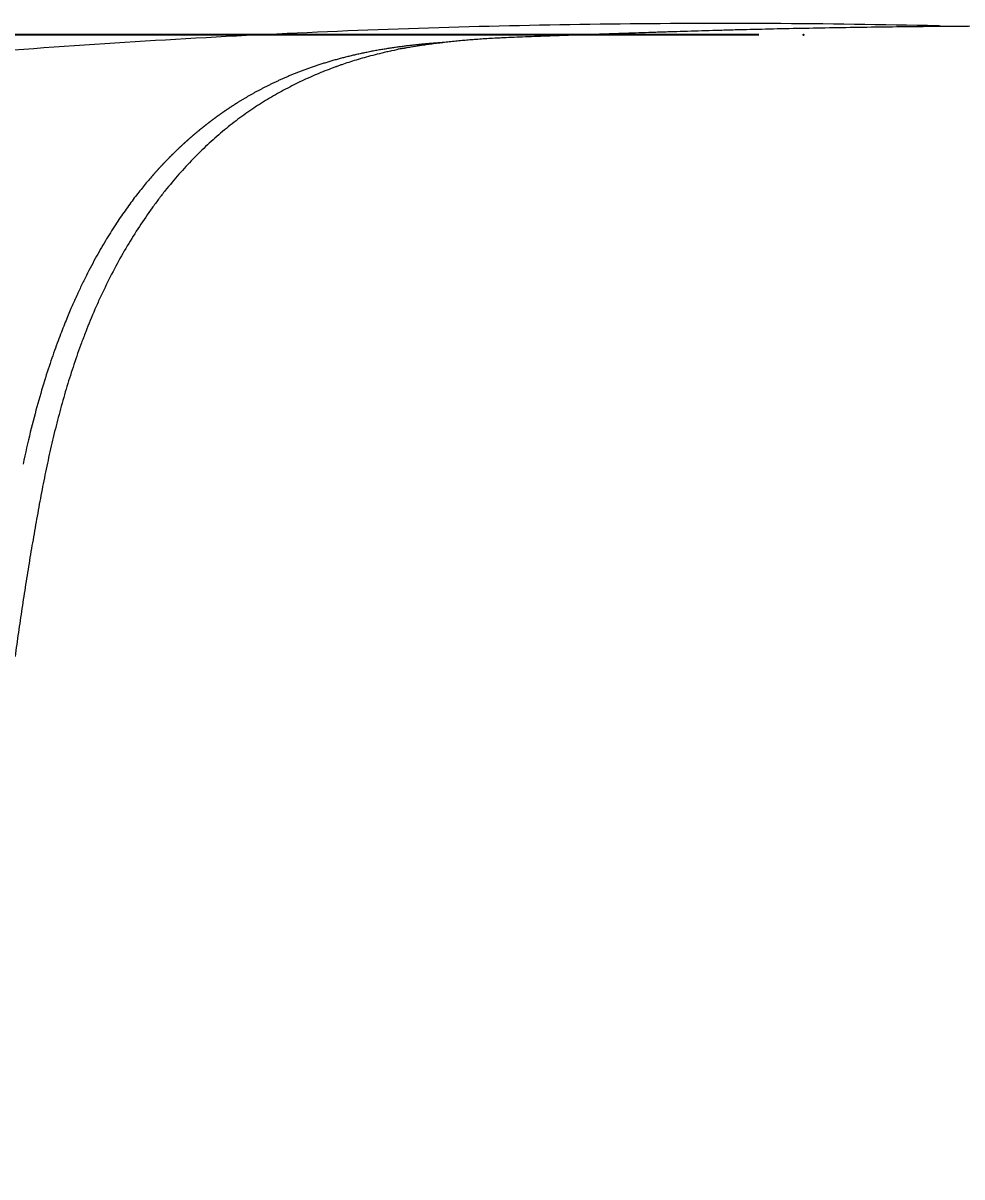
# Model space of a CAD drawing. Header units: millimetres. Extents: x 0 to 1800, y -67 to 2530.
# Drawn here: x 431.5 to 589.8, y 1569.7 to 1764.3 of the extents above; entities that cross this region are included whole.
import ezdxf

# ---------------------------------------------------------------- set-up
doc = ezdxf.new("R2010")
doc.units = ezdxf.units.MM
for name, color, linetype in [('내부선 및 부속', 4, 'Continuous'), ('외형선', 3, 'Continuous'), ('치수선', 7, 'Continuous')]:
    doc.layers.add(name, color=color, linetype=linetype)
doc.styles.add('____', font='')
doc.styles.get('____').set_extended_font_data('굴림')
doc.dimstyles.new('MSADIM', dxfattribs={"dimtxt": 33, "dimasz": 17, "dimexe": 10, "dimexo": 7.5, "dimgap": 10, "dimtad": 0, "dimtih": 1, "dimtoh": 1, "dimdec": 0, "dimzin": 1, "dimdsep": 46, "dimtxsty": '____', "dimcen": 11.25, "dimadec": 0, "dimazin": 0, "dimtfac": 1, "dimtdec": 0, "dimtix": 1, "dimtmove": 0, "dimatfit": 3, "dimfxl": 0, "dimtolj": 1, "dimtzin": 1, "dimarcsym": 0})

# ---------------------------------------------------------------- blocks, each defined once
blk = doc.blocks.new('*D2')
at = {"layer": '치수선', "color": 0, "linetype": 'Continuous', "lineweight": -2}
for p, q in [((555.56, 1762.3), (110.31, 1762.3)), ((120.31, 1745.3), (120.31, 1585.13)), ((120.31, 1379.3), (120.31, 1539.47)), ((555.56, 1362.3), (110.31, 1362.3))]:
    blk.add_line(p, q, dxfattribs=at)
at = {"layer": '치수선', "color": 0, "linetype": 'Continuous'}
for points in [[(117.48, 1745.3), (123.14, 1745.3), (120.31, 1762.3)], [(117.48, 1379.3), (123.14, 1379.3), (120.31, 1362.3)]]:
    blk.add_solid(points, dxfattribs=at)
at = {"layer": '치수선', "color": 0, "linetype": 'Continuous', "insert": (120.31, 1562.3), "char_height": 25, "attachment_point": 5, "style": '____'}
blk.add_mtext('\\A1;400', dxfattribs=at)

msp = doc.modelspace()

# ---------------------------------------------------------------- linework, layer by layer
at = {"layer": '내부선 및 부속', "linetype": 'Continuous', "lineweight": 18}
for points, knots in [([(585.74, 1763.81), (576.37, 1764.02), (549.05, 1764.4), (503.34, 1763.85), (448.68, 1761.32), (400.34, 1757.43), (370.39, 1754.16), (358.6, 1752.74)], [0, 0, 0, 0, 0.12576, 0.365038, 0.604316, 0.843594, 1, 1, 1, 1]), ([(592.43, 1763.74), (588.28, 1763.72), (584.24, 1763.69), (576.38, 1763.6), (572.55, 1763.54), (565.12, 1763.42), (561.5, 1763.35), (556.24, 1763.23), (554.51, 1763.19), (551.95, 1763.13), (551.11, 1763.1), (549.43, 1763.06), (548.6, 1763.03), (546.13, 1762.96), (544.51, 1762.91), (542.11, 1762.84), (541.32, 1762.81), (540.13, 1762.78), (539.74, 1762.76), (538.96, 1762.74), (538.57, 1762.73), (537.41, 1762.69), (535.87, 1762.64), (533.6, 1762.56), (532.12, 1762.51), (531.03, 1762.47), (530.66, 1762.46), (529.94, 1762.43), (529.59, 1762.42), (528.52, 1762.38), (527.81, 1762.36), (526.41, 1762.31), (525.72, 1762.29), (524.33, 1762.24), (523.64, 1762.22), (522.59, 1762.18), (522.25, 1762.17), (521.72, 1762.15), (521.55, 1762.14), (521.2, 1762.13), (521.02, 1762.12), (520.15, 1762.09), (519.45, 1762.07), (518.06, 1762.01), (517.37, 1761.99), (516.03, 1761.94), (515.38, 1761.91), (514.13, 1761.86), (513.53, 1761.83), (512.69, 1761.8), (512.41, 1761.78), (512.02, 1761.76), (511.89, 1761.76), (511.63, 1761.75), (511.51, 1761.74), (510.89, 1761.71), (510.43, 1761.68), (509.57, 1761.63), (509.16, 1761.61), (508.38, 1761.55), (508, 1761.53), (507.27, 1761.47), (506.92, 1761.44), (506.21, 1761.38), (505.86, 1761.35), (505.15, 1761.29), (504.79, 1761.25), (504.08, 1761.18), (503.36, 1761.1), (502.28, 1760.98), (501.21, 1760.85), (500.2, 1760.72), (499.56, 1760.63), (499.26, 1760.59)], [0, 0, 0, 0, 0.091158, 0.091158, 0.182315, 0.182315, 0.273473, 0.273473, 0.319052, 0.319052, 0.341841, 0.341841, 0.364631, 0.364631, 0.41021, 0.41021, 0.432999, 0.432999, 0.444394, 0.444394, 0.455789, 0.455789, 0.478578, 0.501367, 0.524157, 0.524157, 0.535551, 0.535551, 0.546946, 0.546946, 0.569736, 0.569736, 0.592525, 0.592525, 0.615314, 0.615314, 0.626709, 0.626709, 0.632407, 0.632407, 0.638104, 0.638104, 0.660893, 0.660893, 0.683683, 0.683683, 0.706472, 0.706472, 0.729262, 0.729262, 0.740656, 0.740656, 0.746354, 0.746354, 0.752051, 0.752051, 0.77484, 0.77484, 0.79763, 0.79763, 0.820419, 0.820419, 0.843209, 0.843209, 0.865998, 0.865998, 0.888788, 0.888788, 0.911577, 0.934366, 0.957156, 0.979945, 1, 1, 1, 1]), ([(586.32, 1763.68), (586.31, 1763.68), (586.26, 1763.71), (586.21, 1763.73), (586.12, 1763.76), (586.07, 1763.77), (585.93, 1763.8), (585.83, 1763.81), (585.74, 1763.81)], [0, 0, 0, 0, 0.031007, 0.273255, 0.273255, 0.515504, 0.515504, 1, 1, 1, 1]), ([(499.26, 1760.59), (499.22, 1760.59), (499.18, 1760.58), (498.47, 1760.48), (497.82, 1760.38), (496.56, 1760.16), (495.95, 1760.05), (494.76, 1759.83), (494.19, 1759.71), (493.35, 1759.53), (493.08, 1759.47), (492.53, 1759.35), (492.26, 1759.28), (491.47, 1759.09), (490.96, 1758.97), (489.96, 1758.71), (489.48, 1758.58), (488.55, 1758.31), (488.1, 1758.18), (487.23, 1757.91), (486.81, 1757.78), (486, 1757.52), (485.61, 1757.39), (485.05, 1757.2), (484.78, 1757.1), (484.47, 1756.99), (484.31, 1756.93), (484.24, 1756.91), (484.2, 1756.89), (484.18, 1756.89), (484.17, 1756.88), (484.17, 1756.88), (484.16, 1756.88), (484.16, 1756.88), (484.16, 1756.88), (484.16, 1756.88), (484.16, 1756.88), (484.16, 1756.88), (484.16, 1756.88), (483.22, 1756.53), (482.27, 1756.17), (480.87, 1755.58), (480.4, 1755.38), (479.46, 1754.97), (479, 1754.75), (477.6, 1754.09), (476.68, 1753.63), (475.31, 1752.9), (474.85, 1752.65), (473.95, 1752.14), (473.5, 1751.88), (472.15, 1751.08), (471.26, 1750.52), (469.94, 1749.63), (469.5, 1749.32), (468.61, 1748.7), (468.17, 1748.38), (466.86, 1747.4), (465.99, 1746.71), (464.7, 1745.63), (464.27, 1745.26), (463.42, 1744.52), (462.16, 1743.37), (460.94, 1742.17), (459.73, 1740.93), (459.33, 1740.51), (458.55, 1739.65), (458.16, 1739.22), (456.99, 1737.9), (456.23, 1736.99), (455.29, 1735.81), (455.1, 1735.57), (454.73, 1735.09), (454.17, 1734.36), (453.62, 1733.62), (451.8, 1731.09), (450.39, 1728.94), (447.73, 1724.47), (446.48, 1722.14), (445.02, 1719.12), (444.73, 1718.51), (444.17, 1717.28), (443.89, 1716.66), (443.08, 1714.79), (442.56, 1713.52), (441.93, 1711.9), (441.79, 1711.53), (441.65, 1711.16), (441.63, 1711.11), (441.63, 1711.11), (441.63, 1711.11), (441.63, 1711.11), (441.63, 1711.11), (441.63, 1711.1), (441.62, 1711.09), (441.61, 1711.06), (441.57, 1710.96), (441.48, 1710.72), (441.18, 1709.9), (440.91, 1709.16), (440.49, 1707.95), (440.28, 1707.35), (439.87, 1706.12), (439.67, 1705.51), (439.08, 1703.65), (438.71, 1702.4), (438.16, 1700.51), (437.99, 1699.87), (437.64, 1698.6), (437.13, 1696.69), (436.66, 1694.76), (436.06, 1692.18), (435.77, 1690.88), (435.22, 1688.26), (434.96, 1686.95), (434.45, 1684.31), (434.2, 1682.99), (433.84, 1681), (433.72, 1680.33), (433.49, 1679), (433.37, 1678.34), (433.03, 1676.34), (432.8, 1675.01), (432.47, 1673), (432.36, 1672.33), (432.15, 1670.99), (431.82, 1668.97), (431.3, 1665.61), (430.81, 1662.22), (430.52, 1660.19), (430.33, 1658.83), (430.24, 1658.15), (430.14, 1657.47)], [0, 0, 0, 0, 0.001427, 0.001427, 0.025202, 0.025202, 0.048978, 0.048978, 0.072753, 0.072753, 0.084641, 0.084641, 0.096529, 0.096529, 0.120304, 0.120304, 0.14408, 0.14408, 0.167855, 0.167855, 0.191631, 0.191631, 0.215407, 0.215407, 0.227294, 0.233238, 0.23621, 0.237696, 0.238439, 0.238811, 0.238996, 0.239089, 0.239136, 0.239159, 0.239171, 0.239176, 0.239179, 0.239179, 0.239182, 0.239182, 0.262958, 0.262958, 0.274845, 0.274845, 0.286733, 0.286733, 0.310509, 0.310509, 0.322397, 0.322397, 0.334284, 0.334284, 0.35806, 0.35806, 0.369948, 0.369948, 0.381835, 0.381835, 0.405611, 0.405611, 0.417499, 0.417499, 0.429387, 0.453162, 0.453162, 0.46505, 0.46505, 0.476938, 0.476938, 0.500713, 0.500713, 0.506657, 0.506657, 0.512601, 0.524489, 0.524489, 0.57204, 0.57204, 0.619591, 0.619591, 0.631479, 0.631479, 0.643367, 0.643367, 0.667142, 0.667142, 0.673086, 0.673829, 0.673922, 0.673934, 0.673934, 0.673945, 0.673945, 0.673968, 0.674015, 0.674201, 0.674572, 0.676058, 0.67903, 0.690918, 0.690918, 0.702806, 0.702806, 0.714693, 0.714693, 0.738469, 0.738469, 0.750357, 0.750357, 0.762244, 0.78602, 0.78602, 0.809796, 0.809796, 0.833571, 0.833571, 0.857347, 0.857347, 0.869234, 0.869234, 0.881122, 0.881122, 0.904898, 0.904898, 0.916786, 0.916786, 0.928673, 0.952449, 0.976224, 0.988112, 0.988112, 1, 1, 1, 1]), ([(502.56, 1761.01), (502.56, 1761.01), (502.46, 1761), (502.28, 1760.99), (502.01, 1760.97), (501.73, 1760.95), (501.45, 1760.93), (501.16, 1760.91), (500.87, 1760.89), (500.57, 1760.86), (500.27, 1760.84), (499.96, 1760.81), (499.66, 1760.79), (499.34, 1760.76), (499.02, 1760.73), (498.7, 1760.7), (498.37, 1760.67), (498.04, 1760.63), (497.71, 1760.6), (497.37, 1760.56), (497.02, 1760.52), (496.68, 1760.48), (496.32, 1760.44), (495.97, 1760.4), (495.6, 1760.35), (495.24, 1760.3), (494.87, 1760.25), (494.5, 1760.2), (494.12, 1760.15), (493.74, 1760.09), (493.35, 1760.03), (492.96, 1759.97), (492.57, 1759.91), (492.17, 1759.85), (491.77, 1759.78), (491.36, 1759.71), (490.95, 1759.63), (490.53, 1759.56), (490.12, 1759.48), (489.69, 1759.39), (489.28, 1759.31), (488.88, 1759.23), (488.5, 1759.15), (488.11, 1759.06), (487.74, 1758.98), (487.36, 1758.89), (486.98, 1758.8), (486.61, 1758.72), (486.24, 1758.62), (485.88, 1758.53), (485.52, 1758.44), (485.16, 1758.35), (484.8, 1758.25), (484.44, 1758.15), (484.09, 1758.06), (483.74, 1757.96), (483.4, 1757.86), (483.05, 1757.76), (482.71, 1757.65), (482.38, 1757.55), (482.04, 1757.45), (481.71, 1757.34), (481.38, 1757.23), (481.05, 1757.13), (480.73, 1757.02), (480.41, 1756.91), (480.09, 1756.8), (479.77, 1756.69), (479.46, 1756.58), (479.15, 1756.46), (478.84, 1756.35), (478.54, 1756.24), (478.24, 1756.12), (477.94, 1756), (477.64, 1755.89), (477.35, 1755.77), (477.06, 1755.65), (476.77, 1755.54), (476.48, 1755.42), (476.2, 1755.3), (475.92, 1755.18), (475.64, 1755.06), (475.37, 1754.94), (475.1, 1754.82), (474.83, 1754.7), (474.56, 1754.58), (474.3, 1754.45), (474.04, 1754.33), (473.78, 1754.21), (473.52, 1754.09), (473.27, 1753.97), (473.02, 1753.84), (472.77, 1753.72), (472.52, 1753.6), (472.28, 1753.47), (472.04, 1753.35), (471.8, 1753.23), (471.57, 1753.1), (471.34, 1752.98), (471.11, 1752.86), (470.88, 1752.74), (470.65, 1752.61), (470.43, 1752.49), (470.21, 1752.37), (469.99, 1752.25), (469.78, 1752.12), (469.57, 1752), (469.36, 1751.88), (469.15, 1751.76), (468.95, 1751.64), (468.74, 1751.52), (468.54, 1751.4), (468.35, 1751.28), (468.15, 1751.16), (467.96, 1751.04), (467.83, 1750.96), (467.77, 1750.92)], [0, 0, 0, 0, 0.000086, 0.007416, 0.014871, 0.022449, 0.030151, 0.037978, 0.045928, 0.054003, 0.062201, 0.070524, 0.078971, 0.087542, 0.096238, 0.105057, 0.114001, 0.12307, 0.132262, 0.141579, 0.15102, 0.160585, 0.170275, 0.180089, 0.190028, 0.200091, 0.210279, 0.220591, 0.231027, 0.241589, 0.252274, 0.263084, 0.274019, 0.285078, 0.296262, 0.30757, 0.319003, 0.330561, 0.342243, 0.35405, 0.365981, 0.376862, 0.387677, 0.398427, 0.409111, 0.419731, 0.430285, 0.440774, 0.451198, 0.461556, 0.471849, 0.482076, 0.492238, 0.502335, 0.512366, 0.522331, 0.532232, 0.542066, 0.551835, 0.561539, 0.571178, 0.58075, 0.590257, 0.599699, 0.609075, 0.618385, 0.62763, 0.636809, 0.645923, 0.65497, 0.663952, 0.672869, 0.681719, 0.690504, 0.699224, 0.707877, 0.716465, 0.724987, 0.733443, 0.741834, 0.750158, 0.758417, 0.76661, 0.774737, 0.782798, 0.790794, 0.798723, 0.806587, 0.814385, 0.822117, 0.829783, 0.837383, 0.844918, 0.852386, 0.859788, 0.867125, 0.874395, 0.8816, 0.888739, 0.895812, 0.902818, 0.909759, 0.916634, 0.923443, 0.930186, 0.936863, 0.943474, 0.950019, 0.956498, 0.962911, 0.969258, 0.975538, 0.981753, 0.987901, 0.993984, 1, 1, 1, 1]), ([(499.04, 1760.53), (498.57, 1760.48), (497.11, 1760.3), (495.66, 1760.05), (494.68, 1759.86)], [0, 0, 0, 0, 0.320072, 1, 1, 1, 1]), ([(467.77, 1750.92), (467.73, 1750.9), (467.67, 1750.86), (467.57, 1750.8), (467.47, 1750.73), (467.36, 1750.67), (467.26, 1750.61), (467.16, 1750.54), (467.06, 1750.48), (466.96, 1750.41), (466.86, 1750.35), (466.76, 1750.29), (466.66, 1750.22), (466.56, 1750.16), (466.47, 1750.09), (466.37, 1750.02), (466.27, 1749.96), (466.17, 1749.89), (466.07, 1749.83), (465.97, 1749.76), (465.87, 1749.69), (465.77, 1749.63), (465.67, 1749.56), (465.58, 1749.49), (465.48, 1749.43), (465.38, 1749.36), (465.28, 1749.29), (465.18, 1749.22), (465.09, 1749.16), (464.99, 1749.09), (464.89, 1749.02), (464.8, 1748.95), (464.7, 1748.88), (464.6, 1748.81), (464.5, 1748.74), (464.41, 1748.67), (464.31, 1748.6), (464.22, 1748.54), (464.12, 1748.47), (464.02, 1748.4), (463.93, 1748.33), (463.83, 1748.26), (463.74, 1748.18), (463.64, 1748.11), (463.55, 1748.04), (463.45, 1747.97), (463.36, 1747.9), (463.26, 1747.83), (463.17, 1747.76), (463.07, 1747.69), (462.98, 1747.61), (462.88, 1747.54), (462.79, 1747.47), (462.69, 1747.4), (462.6, 1747.32), (462.51, 1747.25), (462.41, 1747.18), (462.32, 1747.11), (462.23, 1747.03), (462.13, 1746.96), (462.04, 1746.89), (461.95, 1746.81), (461.85, 1746.74), (461.76, 1746.66), (461.67, 1746.59), (461.58, 1746.51), (461.48, 1746.44), (461.39, 1746.37), (461.3, 1746.29), (461.21, 1746.22), (461.12, 1746.14), (461.02, 1746.06), (460.93, 1745.99), (460.84, 1745.91), (460.75, 1745.84), (460.66, 1745.76), (460.57, 1745.68), (460.48, 1745.61), (460.39, 1745.53), (460.3, 1745.45), (460.21, 1745.38), (460.12, 1745.3), (460.03, 1745.22), (459.94, 1745.15), (459.85, 1745.07), (459.76, 1744.99), (459.67, 1744.91), (459.58, 1744.83), (459.49, 1744.76), (459.4, 1744.68), (459.31, 1744.6), (459.22, 1744.52), (459.14, 1744.44), (459.05, 1744.36), (458.96, 1744.28), (458.87, 1744.2), (458.78, 1744.12), (458.7, 1744.04), (458.61, 1743.96), (458.52, 1743.88), (458.43, 1743.8), (458.35, 1743.72), (458.26, 1743.64), (458.17, 1743.56), (458.09, 1743.48), (458, 1743.4), (457.91, 1743.32), (457.83, 1743.24), (457.74, 1743.15), (457.65, 1743.07), (457.57, 1742.99), (457.48, 1742.91), (457.4, 1742.83), (457.31, 1742.75), (457.23, 1742.66), (457.14, 1742.58), (457.06, 1742.5), (456.97, 1742.41), (456.89, 1742.33), (456.8, 1742.25), (456.72, 1742.16), (456.63, 1742.08), (456.55, 1742), (456.46, 1741.91), (456.38, 1741.83), (456.3, 1741.75), (456.21, 1741.66), (456.13, 1741.58), (456.05, 1741.49), (455.96, 1741.41), (455.88, 1741.32), (455.8, 1741.24), (455.71, 1741.15), (455.63, 1741.07), (455.55, 1740.98), (455.47, 1740.9), (455.39, 1740.81), (455.3, 1740.73), (455.22, 1740.64), (455.14, 1740.55), (455.06, 1740.47), (454.98, 1740.38), (454.9, 1740.29), (454.81, 1740.21), (454.73, 1740.12), (454.65, 1740.03), (454.57, 1739.95), (454.49, 1739.86), (454.41, 1739.77), (454.33, 1739.68), (454.25, 1739.6), (454.17, 1739.51), (454.09, 1739.42), (454.01, 1739.33), (453.93, 1739.24), (453.85, 1739.16), (453.77, 1739.07), (453.7, 1738.98), (453.62, 1738.89), (453.54, 1738.8), (453.46, 1738.71), (453.38, 1738.62), (453.33, 1738.56), (453.3, 1738.53)], [0, 0, 0, 0, 0.006403, 0.012803, 0.019202, 0.025598, 0.031991, 0.038382, 0.044771, 0.051158, 0.057542, 0.063924, 0.070304, 0.076681, 0.083056, 0.089428, 0.095799, 0.102167, 0.108532, 0.114895, 0.121256, 0.127614, 0.13397, 0.140324, 0.146675, 0.153024, 0.159371, 0.165715, 0.172057, 0.178396, 0.184733, 0.191068, 0.1974, 0.20373, 0.210057, 0.216382, 0.222705, 0.229025, 0.235343, 0.241658, 0.247971, 0.254282, 0.26059, 0.266896, 0.273199, 0.2795, 0.285798, 0.292095, 0.298388, 0.304679, 0.310968, 0.317254, 0.323538, 0.32982, 0.336099, 0.342375, 0.348649, 0.354921, 0.36119, 0.367457, 0.373721, 0.379983, 0.386243, 0.3925, 0.398755, 0.405007, 0.411257, 0.417504, 0.423749, 0.429991, 0.436231, 0.442469, 0.448704, 0.454937, 0.461167, 0.467395, 0.473621, 0.479844, 0.486065, 0.492283, 0.498499, 0.504712, 0.510923, 0.517132, 0.523338, 0.529542, 0.535743, 0.541942, 0.548138, 0.554333, 0.560524, 0.566714, 0.572901, 0.579085, 0.585267, 0.591447, 0.597624, 0.603799, 0.609972, 0.616142, 0.622309, 0.628475, 0.634638, 0.640798, 0.646956, 0.653112, 0.659266, 0.665417, 0.671565, 0.677712, 0.683855, 0.689997, 0.696136, 0.702273, 0.708407, 0.714539, 0.720669, 0.726796, 0.732921, 0.739043, 0.745163, 0.75128, 0.757396, 0.763508, 0.769619, 0.775727, 0.781832, 0.787935, 0.794036, 0.800134, 0.80623, 0.812323, 0.818414, 0.824503, 0.830589, 0.836672, 0.842754, 0.848832, 0.854909, 0.860982, 0.867054, 0.873123, 0.879189, 0.885253, 0.891315, 0.897374, 0.903431, 0.909485, 0.915537, 0.921586, 0.927632, 0.933677, 0.939719, 0.945758, 0.951795, 0.957829, 0.963861, 0.96989, 0.975917, 0.981942, 0.987964, 0.993983, 1, 1, 1, 1]), ([(453.3, 1738.53), (452.86, 1738.03), (452.4, 1737.49), (451.45, 1736.32), (450.95, 1735.7), (449.94, 1734.38), (449.42, 1733.68), (448.35, 1732.18), (447.81, 1731.39), (446.71, 1729.72), (446.15, 1728.83), (445.02, 1726.97), (444.45, 1725.99), (443.31, 1723.92), (442.74, 1722.84), (441.88, 1721.14), (441.6, 1720.56), (441.17, 1719.67), (440.96, 1719.22), (440.71, 1718.68), (440.58, 1718.41), (440.52, 1718.28), (440.49, 1718.21), (440.48, 1718.18), (440.47, 1718.16), (440.46, 1718.15), (440.46, 1718.15), (440.46, 1718.15), (440.46, 1718.14), (440.46, 1718.14), (440.46, 1718.14), (440.46, 1718.14), (440.46, 1718.14), (440.23, 1717.64), (439.97, 1717.05), (439.39, 1715.72), (439.08, 1714.98), (438.41, 1713.33), (438.05, 1712.43), (437.3, 1710.45), (436.9, 1709.37), (436.1, 1707.04), (435.68, 1705.79), (434.84, 1703.11), (434.41, 1701.68), (433.56, 1698.63), (433.14, 1697.02), (432.3, 1693.59), (431.89, 1691.79), (431.5, 1689.89)], [0, 0, 0, 0, 0.0625, 0.0625, 0.125, 0.125, 0.1875, 0.1875, 0.25, 0.25, 0.3125, 0.3125, 0.375, 0.375, 0.4375, 0.4375, 0.46875, 0.46875, 0.484375, 0.492188, 0.496094, 0.498047, 0.499023, 0.499512, 0.499756, 0.499878, 0.499939, 0.499969, 0.499985, 0.499992, 0.499996, 0.499996, 0.5, 0.5, 0.5625, 0.5625, 0.625, 0.625, 0.6875, 0.6875, 0.75, 0.75, 0.8125, 0.8125, 0.875, 0.875, 0.9375, 0.9375, 1, 1, 1, 1])]:
    msp.add_open_spline(points, degree=3, knots=knots, dxfattribs=at)
at = {"layer": '외형선', "linetype": 'Continuous'}
msp.add_point((563.06, 1762.3), dxfattribs=at)

# ---------------------------------------------------------------- dimensions: what is measured, and where the dimension line sits
at = {"layer": '치수선', "linetype": 'Continuous'}
dim = msp.add_linear_dim(base=(120.31, 1762.3), p1=(563.06, 1362.3), p2=(563.06, 1762.3), angle=270, dimstyle='MSADIM', override={"dimtxt": 25}, dxfattribs=at)
dim.commit()
dim.dimension.update_dxf_attribs({"geometry": '*D2', "text_midpoint": (120.31, 1562.3)})

doc.saveas('drawing.dxf')
